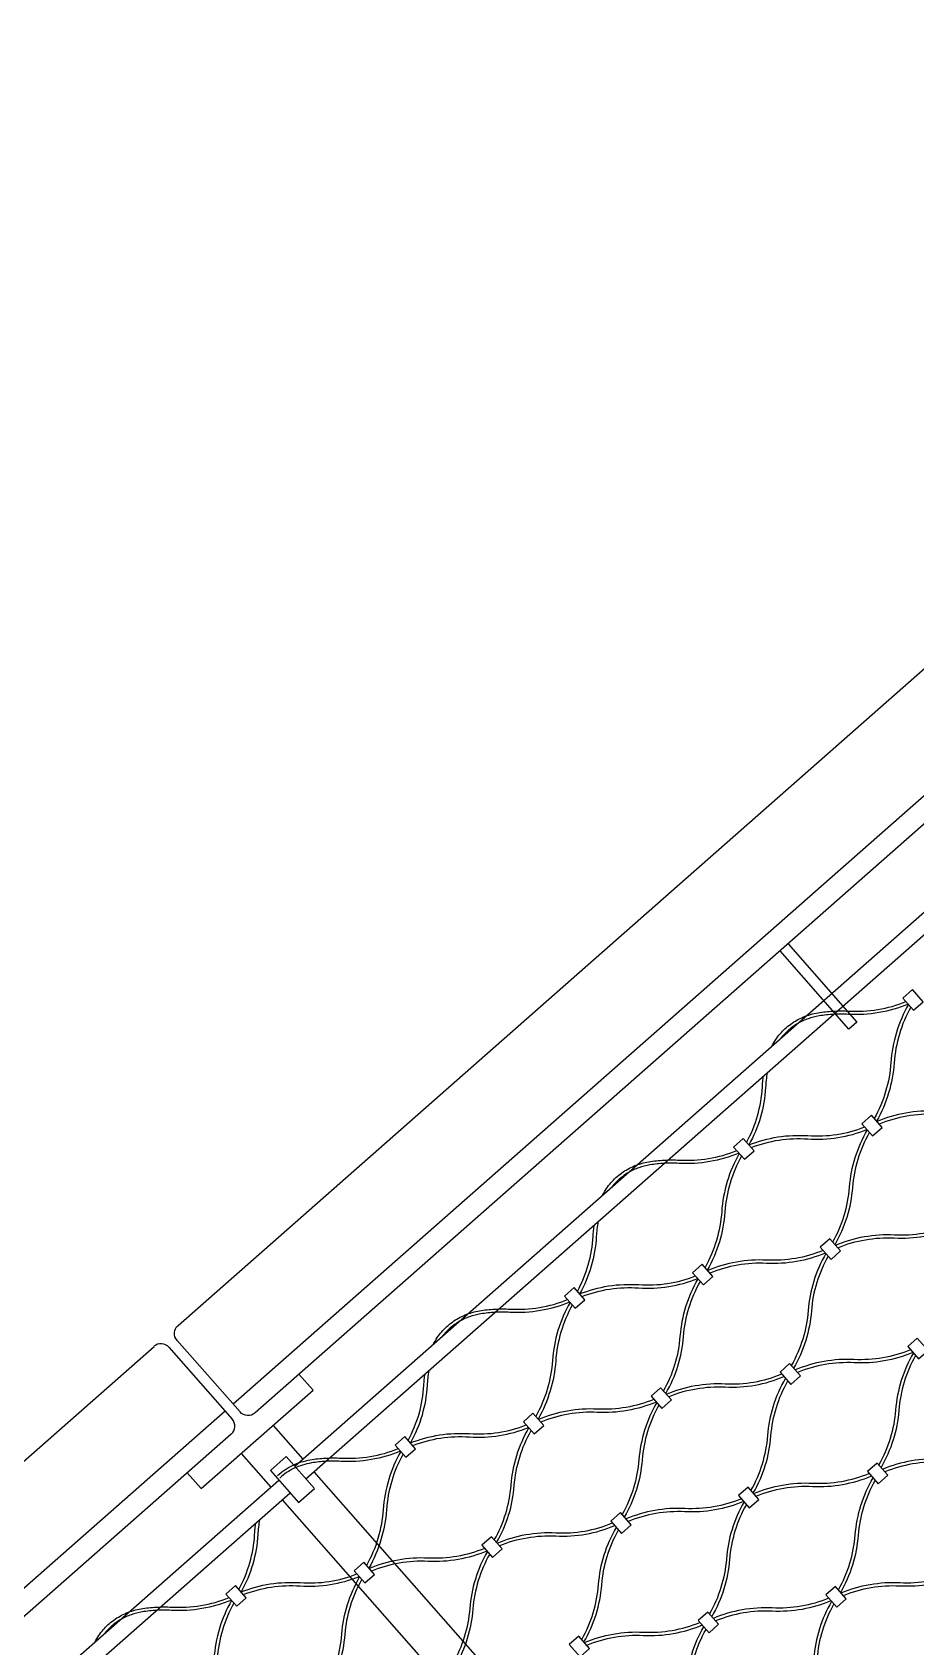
# Model space of a CAD drawing. Header units: millimetres. Extents: x 832728086 to 834530684, y 817551485 to 818349469.
# Drawn here: x 834422381 to 834422796, y 817821145 to 817821903 of the extents above; entities that cross this region are included whole.
import ezdxf

# ---------------------------------------------------------------- set-up
doc = ezdxf.new("R2010")
doc.units = ezdxf.units.MM
doc.header["$LTSCALE"] = 100
doc.layers.add('056-Railing-l', color=6, linetype='Continuous', lineweight=25)
doc.layers.add('mesh- l', color=8, linetype='Continuous')

msp = doc.modelspace()

# ---------------------------------------------------------------- linework, layer by layer
at = {"layer": '056-Railing-l'}
msp.add_line((834422444.8383, 817821285.4076, 0.0052), (834422474.5577, 817821251.6384, 0.0052), dxfattribs=at)
at = {"layer": '056-Railing-l', "elevation": 0.0052}
for points in [[(834423493.1161, 817822141.4807), (834422485.3233, 817821254.5475, -0.41421356), (834422478.2666, 817821254.9976), (834422448.6416, 817821288.6596, -0.41421356), (834422449.0917, 817821295.7163), (834423456.8845, 817822182.6494)], [(834422474.0604, 817821244.6353), (834421479.4046, 817820369.2637, -0.41421356), (834421472.3479, 817820369.7138), (834421442.7229, 817820403.3757, -0.41421356), (834421443.173, 817820410.4324), (834422437.8288, 817821285.804)]]:
    msp.add_lwpolyline(points, format="xyb", dxfattribs=at)
for points in [[(834423490.263, 817822152.2908), (834422474.9633, 817821258.7511)], [(834422512.5711, 817821265.2065), (834422505.9645, 817821272.7133)], [(834422460.0231, 817821218.9603), (834422512.5711, 817821265.2065)], [(834422471.2072, 817821255.4454), (834421469.0446, 817820373.4672)]]:
    msp.add_lwpolyline(points, dxfattribs=at)
at = {"layer": '056-Railing-l'}
for points in [[(834422503.9716, 817821229.5686), (834423502.3835, 817822108.2459)], [(834422509.2569, 817821223.5631), (834423507.6688, 817822102.2404)], [(834422735.9092, 817821474.9867), (834422768.2676, 817821438.219), (834422764.5141, 817821434.9157), (834422732.1558, 817821471.6834)], [(834422493.804, 817821248.69), (834422507.7251, 817821232.8719)], [(834422478.7903, 817821235.4768), (834422492.7114, 817821219.6587)], [(834422453.4165, 817821226.4671), (834422460.0231, 817821218.9603)], [(834422513.0103, 817821226.8664), (834423032.9597, 817820636.0652)], [(834421498.0529, 817820344.2848), (834422496.4648, 817821222.962)], [(834421503.3382, 817820338.2793), (834422501.7501, 817821216.9565)], [(834422497.9966, 817821213.6532), (834423017.946, 817820622.852)]]:
    msp.add_lwpolyline(points, dxfattribs=at)
msp.add_lwpolyline([(834422505.714, 817821212.4524), (834422513.2209, 817821219.059), (834422500.0077, 817821234.0727), (834422492.5008, 817821227.4661)], close=True, dxfattribs=at)
for centre, start, end in [((834422441.0849, 817821282.1043, 0.0052), 41.3501966, 131.3501966), ((834422470.8043, 817821248.3351, 0.0052), 311.3501966, 41.3501966)]:
    msp.add_arc(centre, 5, start, end, dxfattribs=at)
at = {"layer": 'mesh- l'}
for points in [[(834422799.4885, 817821447.7744), (834422794.4244, 817821453.5286), (834422789.9202, 817821449.5647), (834422794.9844, 817821443.8104)], [(834422780.1763, 817821388.7094), (834422775.1121, 817821394.4637), (834422770.608, 817821390.4997), (834422775.6722, 817821384.7455)], [(834422780.1763, 817821388.7094), (834422775.1121, 817821394.4637), (834422770.608, 817821390.4997), (834422775.6722, 817821384.7455)], [(834422719.9158, 817821377.7445), (834422714.8517, 817821383.4987), (834422710.3476, 817821379.5347), (834422715.4117, 817821373.7805)], [(834422760.6466, 817821330.6775), (834422755.5824, 817821336.4318), (834422751.0783, 817821332.4678), (834422756.1425, 817821326.7136)], [(834422700.6036, 817821318.6795), (834422695.5394, 817821324.4338), (834422691.0353, 817821320.4698), (834422696.0995, 817821314.7156)], [(834422700.6036, 817821318.6795), (834422695.5394, 817821324.4338), (834422691.0353, 817821320.4698), (834422696.0995, 817821314.7156)], [(834422640.3432, 817821307.7145), (834422635.279, 817821313.4688), (834422630.7749, 817821309.5048), (834422635.839, 817821303.7506)], [(834422801.7671, 817821283.9536), (834422796.7029, 817821289.7079), (834422792.1988, 817821285.7439), (834422797.263, 817821279.9897)], [(834422741.7241, 817821271.9556), (834422736.66, 817821277.7099), (834422732.1559, 817821273.7459), (834422737.22, 817821267.9917)], [(834422741.7241, 817821271.9556), (834422736.66, 817821277.7099), (834422732.1559, 817821273.7459), (834422737.22, 817821267.9917)], [(834422681.0739, 817821260.6476), (834422676.0097, 817821266.4019), (834422671.5056, 817821262.4379), (834422676.5698, 817821256.6837)], [(834422621.0309, 817821248.6496), (834422615.9668, 817821254.4038), (834422611.4627, 817821250.4399), (834422616.5268, 817821244.6856)], [(834422621.0309, 817821248.6496), (834422615.9668, 817821254.4038), (834422611.4627, 817821250.4399), (834422616.5268, 817821244.6856)], [(834422560.7705, 817821237.6846), (834422555.7063, 817821243.4389), (834422551.2022, 817821239.4749), (834422556.2664, 817821233.7207)], [(834422782.8446, 817821225.2317), (834422777.7805, 817821230.986), (834422773.2764, 817821227.022), (834422778.3405, 817821221.2678)], [(834422722.1944, 817821213.9237), (834422717.1303, 817821219.678), (834422712.6261, 817821215.714), (834422717.6903, 817821209.9598)], [(834422662.1515, 817821201.9257), (834422657.0873, 817821207.6799), (834422652.5832, 817821203.716), (834422657.6473, 817821197.9618)], [(834422662.1515, 817821201.9257), (834422657.0873, 817821207.6799), (834422652.5832, 817821203.716), (834422657.6473, 817821197.9618)], [(834422601.5012, 817821190.6177), (834422596.4371, 817821196.3719), (834422591.933, 817821192.408), (834422596.9971, 817821186.6537)], [(834422541.4583, 817821178.6197), (834422536.3941, 817821184.3739), (834422531.89, 817821180.41), (834422536.9541, 817821174.6557)], [(834422541.4583, 817821178.6197), (834422536.3941, 817821184.3739), (834422531.89, 817821180.41), (834422536.9541, 817821174.6557)], [(834422481.1978, 817821167.6547), (834422476.1337, 817821173.4089), (834422471.6295, 817821169.445), (834422476.6937, 817821163.6908)], [(834422763.3149, 817821167.1998), (834422758.2508, 817821172.9541), (834422753.7467, 817821168.9901), (834422758.8108, 817821163.2359)], [(834422703.272, 817821155.2018), (834422698.2078, 817821160.9561), (834422693.7037, 817821156.9921), (834422698.7679, 817821151.2379)], [(834422642.6217, 817821143.8938), (834422637.5576, 817821149.648), (834422633.0535, 817821145.6841), (834422638.1176, 817821139.9299)]]:
    msp.add_lwpolyline(points, close=True, dxfattribs=at)
for points in [[(834422728.3986, 817821427.0812, -0.05860139), (834422732.2057, 817821432.7291, -0.05917135), (834422737.2238, 817821437.3334, -0.02930836), (834422740.1202, 817821439.172, -0.02849228), (834422743.2096, 817821440.6645, -0.02885387), (834422746.5544, 817821441.8304, -0.02749601), (834422750.0097, 817821442.6129, -0.0280161), (834422757.1694, 817821443.4161, -0.02801983), (834422764.374, 817821443.4138, 0.05502888), (834422778.1358, 817821444.1521, 0.05501523), (834422791.4053, 817821447.874)], [(834422792.4795, 817821446.6566, -0.05606931), (834422778.6518, 817821442.6838, -0.05608344), (834422764.2872, 817821441.8829, 0.02749376), (834422757.3861, 817821441.8924, 0.02749016), (834422750.5258, 817821441.1447, 0.04356081), (834422745.331, 817821439.8149, 0.04700524), (834422740.4635, 817821437.5731, 0.04659424), (834422736.2417, 817821434.5676, 0.04734182), (834422732.6555, 817821430.8276)], [(834422792.5655, 817821446.5589, 0.05606721), (834422786.885, 817821433.3404, 0.05608013), (834422784.2835, 817821419.1903, -0.05502564), (834422781.8199, 817821405.6303, -0.05501314), (834422776.4584, 817821392.934)], [(834422793.6382, 817821445.3401, 0.05501314), (834422788.2766, 817821432.6438, 0.05502564), (834422785.8131, 817821419.0838, -0.05608013), (834422783.2115, 817821404.9336, -0.05606721), (834422777.531, 817821391.7152)], [(834422716.4228, 817821381.7104, 0.05599537), (834422721.5722, 817821394.2619, 0.05505305), (834422723.8338, 817821407.6416, -0.01031828), (834422724.0385, 817821410.2572, -0.01035536), (834422724.3511, 817821412.8621)], [(834422726.1342, 817821414.4314, 0.01408953), (834422725.6429, 817821410.9876, 0.01402125), (834422725.3458, 817821407.5216, -0.05610981), (834422722.9556, 817821393.5601, -0.05708383), (834422717.497, 817821380.4929)], [(834422832.0008, 817821400.9639, -0.05541212), (834422818.9695, 817821397.2053, -0.05509445), (834422805.4304, 817821396.3917, 0.0561917), (834422791.2989, 817821395.5114, 0.05650781), (834422777.7216, 817821391.4986)], [(834422833.0677, 817821399.7517, -0.05643381), (834422819.5034, 817821395.7511, -0.05608633), (834422805.3875, 817821394.8748, 0.05520174), (834422791.8327, 817821394.0574, 0.05548959), (834422778.7882, 817821390.2867)], [(834422717.497, 817821380.4929, -0.05708602), (834422731.1466, 817821384.2646, -0.05611313), (834422745.2975, 817821384.8797, 0.0550563), (834422758.8551, 817821385.4403, 0.05599755), (834422771.9543, 817821388.97)], [(834422718.5696, 817821379.2742, -0.05599755), (834422731.6688, 817821382.8039, -0.0550563), (834422745.2264, 817821383.3645, 0.05611313), (834422759.3773, 817821383.9796, 0.05708602), (834422773.0269, 817821387.7512)], [(834422756.9323, 817821334.898, 0.05541212), (834422762.3162, 817821347.3461, 0.05509445), (834422764.8435, 817821360.6721, -0.0561917), (834422767.5121, 817821374.5772, -0.05650781), (834422773.2175, 817821387.5346)], [(834422757.9991, 817821333.6858, 0.05643381), (834422763.6907, 817821346.6318, 0.05608633), (834422766.3534, 817821360.5219, -0.05520174), (834422768.8865, 817821373.863, -0.05548959), (834422774.2841, 817821386.3227)], [(834422648.826, 817821357.0513, -0.05860139), (834422652.633, 817821362.6992, -0.05917135), (834422657.6511, 817821367.3035, -0.02930836), (834422660.5475, 817821369.1421, -0.02849228), (834422663.6369, 817821370.6346, -0.02885387), (834422666.9818, 817821371.8005, -0.02749601), (834422670.4371, 817821372.583, -0.0280161), (834422677.5967, 817821373.3862, -0.02801983), (834422684.8013, 817821373.3838, 0.05502888), (834422698.5631, 817821374.1221, 0.05501523), (834422711.8326, 817821377.8441)], [(834422712.9068, 817821376.6267, -0.05606931), (834422699.0791, 817821372.6539, -0.05608344), (834422684.7145, 817821371.853, 0.02749376), (834422677.8135, 817821371.8625, 0.02749016), (834422670.9531, 817821371.1147, 0.04356081), (834422665.7583, 817821369.785, 0.04700524), (834422660.8908, 817821367.5432, 0.04659424), (834422656.669, 817821364.5377, 0.04734182), (834422653.0829, 817821360.7977)], [(834422712.9929, 817821376.529, 0.05606721), (834422707.3123, 817821363.3105, 0.05608013), (834422704.7108, 817821349.1604, -0.05502564), (834422702.2472, 817821335.6004, -0.05501314), (834422696.8857, 817821322.9041)], [(834422714.0655, 817821375.3102, 0.05501314), (834422708.7039, 817821362.6139, 0.05502564), (834422706.2404, 817821349.0539, -0.05608013), (834422703.6389, 817821334.9037, -0.05606721), (834422697.9583, 817821321.6853)], [(834422636.8501, 817821311.6805, 0.05599537), (834422641.9995, 817821324.232, 0.05505305), (834422644.2612, 817821337.6117, -0.01031828), (834422644.4658, 817821340.2273, -0.01035536), (834422644.7784, 817821342.8322)], [(834422646.5616, 817821344.4015, 0.01408953), (834422646.0702, 817821340.9577, 0.01402125), (834422645.7732, 817821337.4916, -0.05610981), (834422643.3829, 817821323.5302, -0.05708383), (834422637.9243, 817821310.463)], [(834422758.2299, 817821333.4235, -0.05643381), (834422771.7942, 817821337.4241, -0.05608633), (834422785.91, 817821338.3004, 0.05520174), (834422799.4648, 817821339.1179, 0.05548959), (834422812.5094, 817821342.8886)], [(834422759.2967, 817821332.2113, -0.05541212), (834422772.3281, 817821335.97, -0.05509445), (834422785.8671, 817821336.7836, 0.0561917), (834422799.9986, 817821337.6639, 0.05650781), (834422813.576, 817821341.6767)], [(834422752.4281, 817821330.934, -0.05541212), (834422739.3968, 817821327.1754, -0.05509445), (834422725.8578, 817821326.3617, 0.0561917), (834422711.7262, 817821325.4815, 0.05650781), (834422698.1489, 817821321.4687)], [(834422753.495, 817821329.7218, -0.05643381), (834422739.9307, 817821325.7212, -0.05608633), (834422725.8148, 817821324.8449, 0.05520174), (834422712.26, 817821324.0274, 0.05548959), (834422699.2155, 817821320.2567)], [(834422753.7258, 817821329.4596, 0.05643381), (834422748.0342, 817821316.5135, 0.05608633), (834422745.3714, 817821302.6234, -0.05520174), (834422742.8383, 817821289.2823, -0.05548959), (834422737.4408, 817821276.8226)], [(834422754.7926, 817821328.2474, 0.05541212), (834422749.4087, 817821315.7992, 0.05509445), (834422746.8814, 817821302.4733, -0.0561917), (834422744.2128, 817821288.5681, -0.05650781), (834422738.5074, 817821275.6107)], [(834422637.9243, 817821310.463, -0.05708602), (834422651.5739, 817821314.2347, -0.05611313), (834422665.7248, 817821314.8497, 0.0550563), (834422679.2824, 817821315.4104, 0.05599755), (834422692.3816, 817821318.9401)], [(834422638.9969, 817821309.2442, -0.05599755), (834422652.0961, 817821312.7739, -0.0550563), (834422665.6537, 817821313.3346, 0.05611313), (834422679.8046, 817821313.9496, 0.05708602), (834422693.4542, 817821317.7213)], [(834422677.3596, 817821264.8681, 0.05541212), (834422682.7435, 817821277.3162, 0.05509445), (834422685.2708, 817821290.6422, -0.0561917), (834422687.9394, 817821304.5473, -0.05650781), (834422693.6448, 817821317.5047)], [(834422678.4264, 817821263.6558, 0.05643381), (834422684.118, 817821276.6019, 0.05608633), (834422686.7808, 817821290.492, -0.05520174), (834422689.3139, 817821303.8331, -0.05548959), (834422694.7114, 817821316.2928)], [(834422569.2533, 817821287.0214, -0.05860139), (834422573.0603, 817821292.6693, -0.05917135), (834422578.0784, 817821297.2735, -0.02930836), (834422580.9748, 817821299.1122, -0.02849228), (834422584.0642, 817821300.6047, -0.02885387), (834422587.4091, 817821301.7705, -0.02749601), (834422590.8644, 817821302.5531, -0.0280161), (834422598.024, 817821303.3563, -0.02801983), (834422605.2286, 817821303.3539, 0.05502888), (834422618.9904, 817821304.0922, 0.05501523), (834422632.26, 817821307.8142)], [(834422633.3341, 817821306.5968, -0.05606931), (834422619.5065, 817821302.624, -0.05608344), (834422605.1418, 817821301.8231, 0.02749376), (834422598.2408, 817821301.8326, 0.02749016), (834422591.3804, 817821301.0848, 0.04356081), (834422586.1856, 817821299.7551, 0.04700524), (834422581.3181, 817821297.5133, 0.04659424), (834422577.0964, 817821294.5078, 0.04734182), (834422573.5102, 817821290.7678)], [(834422633.4202, 817821306.4991, 0.05606721), (834422627.7396, 817821293.2806, 0.05608013), (834422625.1381, 817821279.1304, -0.05502564), (834422622.6746, 817821265.5705, -0.05501314), (834422617.313, 817821252.8741)], [(834422634.4928, 817821305.2803, 0.05501314), (834422629.1313, 817821292.584, 0.05502564), (834422626.6677, 817821279.024, -0.05608013), (834422624.0662, 817821264.8738, -0.05606721), (834422618.3856, 817821251.6554)], [(834422793.5487, 817821284.2101, -0.05541212), (834422780.5174, 817821280.4515, -0.05509445), (834422766.9783, 817821279.6379, 0.0561917), (834422752.8468, 817821278.7576, 0.05650781), (834422739.2694, 817821274.7448)], [(834422794.6155, 817821282.9979, -0.05643381), (834422781.0512, 817821278.9973, -0.05608633), (834422766.9354, 817821278.121, 0.05520174), (834422753.3806, 817821277.3036, 0.05548959), (834422740.336, 817821273.5329)], [(834422794.8463, 817821282.7357, 0.05643381), (834422789.1547, 817821269.7897, 0.05608633), (834422786.492, 817821255.8995, -0.05520174), (834422783.9589, 817821242.5584, -0.05548959), (834422778.5613, 817821230.0987)], [(834422795.9131, 817821281.5235, 0.05541212), (834422790.5292, 817821269.0753, 0.05509445), (834422788.0019, 817821255.7494, -0.0561917), (834422785.3333, 817821241.8442, -0.05650781), (834422779.6279, 817821228.8868)], [(834422557.2775, 817821241.6506, 0.05599537), (834422562.4268, 817821254.202, 0.05505305), (834422564.6885, 817821267.5818, -0.01031828), (834422564.8932, 817821270.1974, -0.01035536), (834422565.2058, 817821272.8023)], [(834422566.9889, 817821274.3716, 0.01408953), (834422566.4976, 817821270.9277, 0.01402125), (834422566.2005, 817821267.4617, -0.05610981), (834422563.8103, 817821253.5003, -0.05708383), (834422558.3516, 817821240.4331)], [(834422678.6572, 817821263.3936, -0.05643381), (834422692.2215, 817821267.3942, -0.05608633), (834422706.3374, 817821268.2705, 0.05520174), (834422719.8922, 817821269.088, 0.05548959), (834422732.9367, 817821272.8587)], [(834422679.7241, 817821262.1814, -0.05541212), (834422692.7554, 817821265.9401, -0.05509445), (834422706.2945, 817821266.7537, 0.0561917), (834422720.426, 817821267.6339, 0.05650781), (834422734.0033, 817821271.6467)], [(834422718.4801, 817821218.1442, 0.05541212), (834422723.864, 817821230.5923, 0.05509445), (834422726.3913, 817821243.9183, -0.0561917), (834422729.06, 817821257.8234, -0.05650781), (834422734.7653, 817821270.7808)], [(834422719.547, 817821216.932, 0.05643381), (834422725.2386, 817821229.878, 0.05608633), (834422727.9013, 817821243.7681, -0.05520174), (834422730.4344, 817821257.1092, -0.05548959), (834422735.8319, 817821269.5689)], [(834422672.8555, 817821260.9041, -0.05541212), (834422659.8242, 817821257.1455, -0.05509445), (834422646.2851, 817821256.3318, 0.0561917), (834422632.1536, 817821255.4516, 0.05650781), (834422618.5763, 817821251.4388)], [(834422673.9223, 817821259.6919, -0.05643381), (834422660.358, 817821255.6913, -0.05608633), (834422646.2422, 817821254.815, 0.05520174), (834422632.6874, 817821253.9975, 0.05548959), (834422619.6428, 817821250.2268)], [(834422674.1531, 817821259.4297, 0.05643381), (834422668.4615, 817821246.4836, 0.05608633), (834422665.7988, 817821232.5935, -0.05520174), (834422663.2657, 817821219.2524, -0.05548959), (834422657.8681, 817821206.7927)], [(834422675.2199, 817821258.2174, 0.05541212), (834422669.836, 817821245.7693, 0.05509445), (834422667.3087, 817821232.4433, -0.0561917), (834422664.6401, 817821218.5382, -0.05650781), (834422658.9347, 817821205.5808)], [(834422558.3516, 817821240.4331, -0.05708602), (834422572.0012, 817821244.2048, -0.05611313), (834422586.1521, 817821244.8198, 0.0550563), (834422599.7097, 817821245.3805, 0.05599755), (834422612.8089, 817821248.9102)], [(834422559.4242, 817821239.2143, -0.05599755), (834422572.5234, 817821242.744, -0.0550563), (834422586.081, 817821243.3047, 0.05611313), (834422600.2319, 817821243.9197, 0.05708602), (834422613.8815, 817821247.6914)], [(834422597.7869, 817821194.8382, 0.05541212), (834422603.1708, 817821207.2863, 0.05509445), (834422605.6981, 817821220.6123, -0.0561917), (834422608.3668, 817821234.5174, -0.05650781), (834422614.0721, 817821247.4748)], [(834422598.8538, 817821193.6259, 0.05643381), (834422604.5454, 817821206.572, 0.05608633), (834422607.2081, 817821220.4621, -0.05520174), (834422609.7412, 817821233.8032, -0.05548959), (834422615.1387, 817821246.2629)], [(834422495.895, 817821225.1231, -0.03678343), (834422499.2373, 817821227.7534, -0.03584582), (834422502.9254, 817821229.8727, -0.03628975), (834422507.0143, 817821231.4933, -0.03427963), (834422511.2917, 817821232.5232, -0.0280161), (834422518.4514, 817821233.3264, -0.02801983), (834422525.6559, 817821233.324, 0.05502888), (834422539.4177, 817821234.0623, 0.05501523), (834422552.6873, 817821237.7843)], [(834422553.7614, 817821236.5668, -0.05606931), (834422539.9338, 817821232.5941, -0.05608344), (834422525.5691, 817821231.7931, 0.02749376), (834422518.6681, 817821231.8026, 0.02749016), (834422511.8077, 817821231.0549, 0.03434122), (834422507.6687, 817821230.0763, 0.03664074), (834422503.7111, 817821228.5226, 0.0362129), (834422500.1509, 817821226.4854, 0.0372631), (834422496.9278, 817821223.9496)], [(834422553.8475, 817821236.4692, 0.05606721), (834422548.167, 817821223.2507, 0.05608013), (834422545.5654, 817821209.1005, -0.05502564), (834422543.1019, 817821195.5406, -0.05501314), (834422537.7403, 817821182.8442)], [(834422554.9201, 817821235.2504, 0.05501314), (834422549.5586, 817821222.554, 0.05502564), (834422547.095, 817821208.9941, -0.05608013), (834422544.4935, 817821194.8439, -0.05606721), (834422538.813, 817821181.6254)], [(834422834.6692, 817821237.4863, -0.05541212), (834422821.6379, 817821233.7276, -0.05509445), (834422808.0988, 817821232.914, 0.0561917), (834422793.9673, 817821232.0337, 0.05650781), (834422780.39, 817821228.0209)], [(834422835.736, 817821236.274, -0.05643381), (834422822.1718, 817821232.2735, -0.05608633), (834422808.0559, 817821231.3971, 0.05520174), (834422794.5011, 817821230.5797, 0.05548959), (834422781.4566, 817821226.809)], [(834422719.7777, 817821216.6697, -0.05643381), (834422733.342, 817821220.6703, -0.05608633), (834422747.4579, 817821221.5466, 0.05520174), (834422761.0127, 817821222.3641, 0.05548959), (834422774.0572, 817821226.1348)], [(834422720.8446, 817821215.4575, -0.05541212), (834422733.8759, 817821219.2162, -0.05509445), (834422747.415, 817821220.0298, 0.0561917), (834422761.5465, 817821220.9101, 0.05650781), (834422775.1238, 817821224.9229)], [(834422759.6006, 817821171.4203, 0.05541212), (834422764.9846, 817821183.8684, 0.05509445), (834422767.5118, 817821197.1944, -0.0561917), (834422770.1805, 817821211.0995, -0.05650781), (834422775.8859, 817821224.057)], [(834422760.6675, 817821170.2081, 0.05643381), (834422766.3591, 817821183.1541, 0.05608633), (834422769.0218, 817821197.0442, -0.05520174), (834422771.5549, 817821210.3853, -0.05548959), (834422776.9525, 817821222.845)], [(834422713.976, 817821214.1802, -0.05541212), (834422700.9447, 817821210.4216, -0.05509445), (834422687.4056, 817821209.6079, 0.0561917), (834422673.2741, 817821208.7277, 0.05650781), (834422659.6968, 817821204.7149)], [(834422715.0428, 817821212.968, -0.05643381), (834422701.4786, 817821208.9674, -0.05608633), (834422687.3627, 817821208.0911, 0.05520174), (834422673.8079, 817821207.2736, 0.05548959), (834422660.7634, 817821203.5029)], [(834422715.2736, 817821212.7058, 0.05643381), (834422709.582, 817821199.7597, 0.05608633), (834422706.9193, 817821185.8696, -0.05520174), (834422704.3862, 817821172.5285, -0.05548959), (834422698.9886, 817821160.0688)], [(834422716.3405, 817821211.4936, 0.05541212), (834422710.9565, 817821199.0454, 0.05509445), (834422708.4293, 817821185.7194, -0.0561917), (834422705.7606, 817821171.8143, -0.05650781), (834422700.0552, 817821158.8569)], [(834422477.7048, 817821171.6206, 0.05599537), (834422482.8542, 817821184.1721, 0.05505305), (834422485.1158, 817821197.5519, -0.01031828), (834422485.3205, 817821200.1675, -0.01035536), (834422485.6331, 817821202.7724)], [(834422487.4162, 817821204.3417, 0.01408953), (834422486.9249, 817821200.8978, 0.01402125), (834422486.6278, 817821197.4318, -0.05610981), (834422484.2376, 817821183.4703, -0.05708383), (834422478.7789, 817821170.4032)], [(834422599.0845, 817821193.3637, -0.05643381), (834422612.6488, 817821197.3643, -0.05608633), (834422626.7647, 817821198.2406, 0.05520174), (834422640.3195, 817821199.0581, 0.05548959), (834422653.364, 817821202.8288)], [(834422600.1514, 817821192.1515, -0.05541212), (834422613.1827, 817821195.9101, -0.05509445), (834422626.7218, 817821196.7238, 0.0561917), (834422640.8533, 817821197.604, 0.05650781), (834422654.4306, 817821201.6168)], [(834422638.9074, 817821148.1143, 0.05541212), (834422644.2914, 817821160.5624, 0.05509445), (834422646.8186, 817821173.8884, -0.0561917), (834422649.4873, 817821187.7935, -0.05650781), (834422655.1927, 817821200.7509)], [(834422639.9743, 817821146.902, 0.05643381), (834422645.6659, 817821159.8481, 0.05608633), (834422648.3286, 817821173.7382, -0.05520174), (834422650.8617, 817821187.0793, -0.05548959), (834422656.2593, 817821199.539)], [(834422593.2828, 817821190.8742, -0.05541212), (834422580.2515, 817821187.1155, -0.05509445), (834422566.7124, 817821186.3019, 0.0561917), (834422552.5809, 817821185.4217, 0.05650781), (834422539.0036, 817821181.4089)], [(834422594.3496, 817821189.662, -0.05643381), (834422580.7854, 817821185.6614, -0.05608633), (834422566.6695, 817821184.7851, 0.05520174), (834422553.1147, 817821183.9676, 0.05548959), (834422540.0702, 817821180.1969)], [(834422594.5804, 817821189.3998, 0.05643381), (834422588.8888, 817821176.4537, 0.05608633), (834422586.2261, 817821162.5636, -0.05520174), (834422583.693, 817821149.2225, -0.05548959), (834422578.2954, 817821136.7628)], [(834422595.6473, 817821188.1875, 0.05541212), (834422590.2633, 817821175.7394, 0.05509445), (834422587.7361, 817821162.4134, -0.0561917), (834422585.0674, 817821148.5083, -0.05650781), (834422579.362, 817821135.5509)], [(834422760.8982, 817821169.9459, -0.05643381), (834422774.4625, 817821173.9464, -0.05608633), (834422788.5784, 817821174.8227, 0.05520174), (834422802.1332, 817821175.6402, 0.05548959), (834422815.1777, 817821179.4109)], [(834422478.7789, 817821170.4032, -0.05708602), (834422492.4286, 817821174.1749, -0.05611313), (834422506.5794, 817821174.7899, 0.0550563), (834422520.1371, 817821175.3506, 0.05599755), (834422533.2362, 817821178.8803)], [(834422479.8516, 817821169.1844, -0.05599755), (834422492.9507, 817821172.7141, -0.0550563), (834422506.5084, 817821173.2748, 0.05611313), (834422520.6592, 817821173.8898, 0.05708602), (834422534.3089, 817821177.6615)], [(834422518.2142, 817821124.8082, 0.05541212), (834422523.5982, 817821137.2564, 0.05509445), (834422526.1254, 817821150.5823, -0.0561917), (834422528.7941, 817821164.4875, -0.05650781), (834422534.4995, 817821177.4449)], [(834422519.2811, 817821123.596, 0.05643381), (834422524.9727, 817821136.5421, 0.05608633), (834422527.6354, 817821150.4322, -0.05520174), (834422530.1685, 817821163.7733, -0.05548959), (834422535.5661, 817821176.233)], [(834422761.9651, 817821168.7336, -0.05541212), (834422774.9964, 817821172.4923, -0.05509445), (834422788.5355, 817821173.3059, 0.0561917), (834422802.667, 817821174.1862, 0.05650781), (834422816.2443, 817821178.199)], [(834422410.1079, 817821146.9615, -0.05860139), (834422413.915, 817821152.6095, -0.05917135), (834422418.9331, 817821157.2137, -0.02930836), (834422421.8295, 817821159.0523, -0.02849228), (834422424.9189, 817821160.5449, -0.02885387), (834422428.2637, 817821161.7107, -0.02749601), (834422431.719, 817821162.4932, -0.0280161), (834422438.8787, 817821163.2964, -0.02801983), (834422446.0833, 817821163.2941, 0.05502888), (834422459.8451, 817821164.0324, 0.05501523), (834422473.1146, 817821167.7544)], [(834422474.1887, 817821166.5369, -0.05606931), (834422460.3611, 817821162.5642, -0.05608344), (834422445.9964, 817821161.7632, 0.02749376), (834422439.0954, 817821161.7727, 0.02749016), (834422432.235, 817821161.025, 0.04356081), (834422427.0403, 817821159.6952, 0.04700524), (834422422.1728, 817821157.4534, 0.04659424), (834422417.951, 817821154.448, 0.04734182), (834422414.3648, 817821150.7079)], [(834422474.2748, 817821166.4392, 0.05606721), (834422468.5943, 817821153.2208, 0.05608013), (834422465.9928, 817821139.0706, -0.05502564), (834422463.5292, 817821125.5106, -0.05501314), (834422458.1677, 817821112.8143)], [(834422475.3474, 817821165.2205, 0.05501314), (834422469.9859, 817821152.5241, 0.05502564), (834422467.5223, 817821138.9642, -0.05608013), (834422464.9208, 817821124.814, -0.05606721), (834422459.2403, 817821111.5955)], [(834422755.0965, 817821167.4563, -0.05541212), (834422742.0652, 817821163.6977, -0.05509445), (834422728.5261, 817821162.8841, 0.0561917), (834422714.3946, 817821162.0038, 0.05650781), (834422700.8173, 817821157.991)], [(834422756.1634, 817821166.2441, -0.05643381), (834422742.5991, 817821162.2435, -0.05608633), (834422728.4832, 817821161.3672, 0.05520174), (834422714.9284, 817821160.5497, 0.05548959), (834422701.8839, 817821156.7791)], [(834422756.3941, 817821165.9819, 0.05643381), (834422750.7025, 817821153.0358, 0.05608633), (834422748.0398, 817821139.1457, -0.05520174), (834422745.5067, 817821125.8046, -0.05548959), (834422740.1092, 817821113.3449)], [(834422757.461, 817821164.7697, 0.05541212), (834422752.0771, 817821152.3215, 0.05509445), (834422749.5498, 817821138.9956, -0.0561917), (834422746.8811, 817821125.0904, -0.05650781), (834422741.1758, 817821112.133)], [(834422640.2051, 817821146.6398, -0.05643381), (834422653.7693, 817821150.6404, -0.05608633), (834422667.8852, 817821151.5167, 0.05520174), (834422681.44, 817821152.3342, 0.05548959), (834422694.4845, 817821156.1049)], [(834422641.2719, 817821145.4276, -0.05541212), (834422654.3032, 817821149.1863, -0.05509445), (834422667.8423, 817821149.9999, 0.0561917), (834422681.9738, 817821150.8801, 0.05650781), (834422695.5511, 817821154.8929)], [(834422680.028, 817821101.3904, 0.05541212), (834422685.4119, 817821113.8385, 0.05509445), (834422687.9392, 817821127.1645, -0.0561917), (834422690.6078, 817821141.0696, -0.05650781), (834422696.3132, 817821154.027)], [(834422681.0948, 817821100.1782, 0.05643381), (834422686.7864, 817821113.1242, 0.05608633), (834422689.4491, 817821127.0143, -0.05520174), (834422691.9822, 817821140.3554, -0.05548959), (834422697.3798, 817821152.8151)]]:
    msp.add_lwpolyline(points, format="xyb", dxfattribs=at)
for points in [[(834422777.7805, 817821230.986), (834422773.2764, 817821227.022)], [(834422773.2764, 817821227.022), (834422778.3405, 817821221.2678)], [(834422782.8446, 817821225.2317), (834422777.7805, 817821230.986)], [(834422778.3405, 817821221.2678), (834422782.8446, 817821225.2317)], [(834422698.2078, 817821160.9561), (834422693.7037, 817821156.9921)], [(834422693.7037, 817821156.9921), (834422698.7679, 817821151.2379)], [(834422703.272, 817821155.2018), (834422698.2078, 817821160.9561)], [(834422698.7679, 817821151.2379), (834422703.272, 817821155.2018)]]:
    msp.add_lwpolyline(points, dxfattribs=at)

doc.saveas('drawing.dxf')
